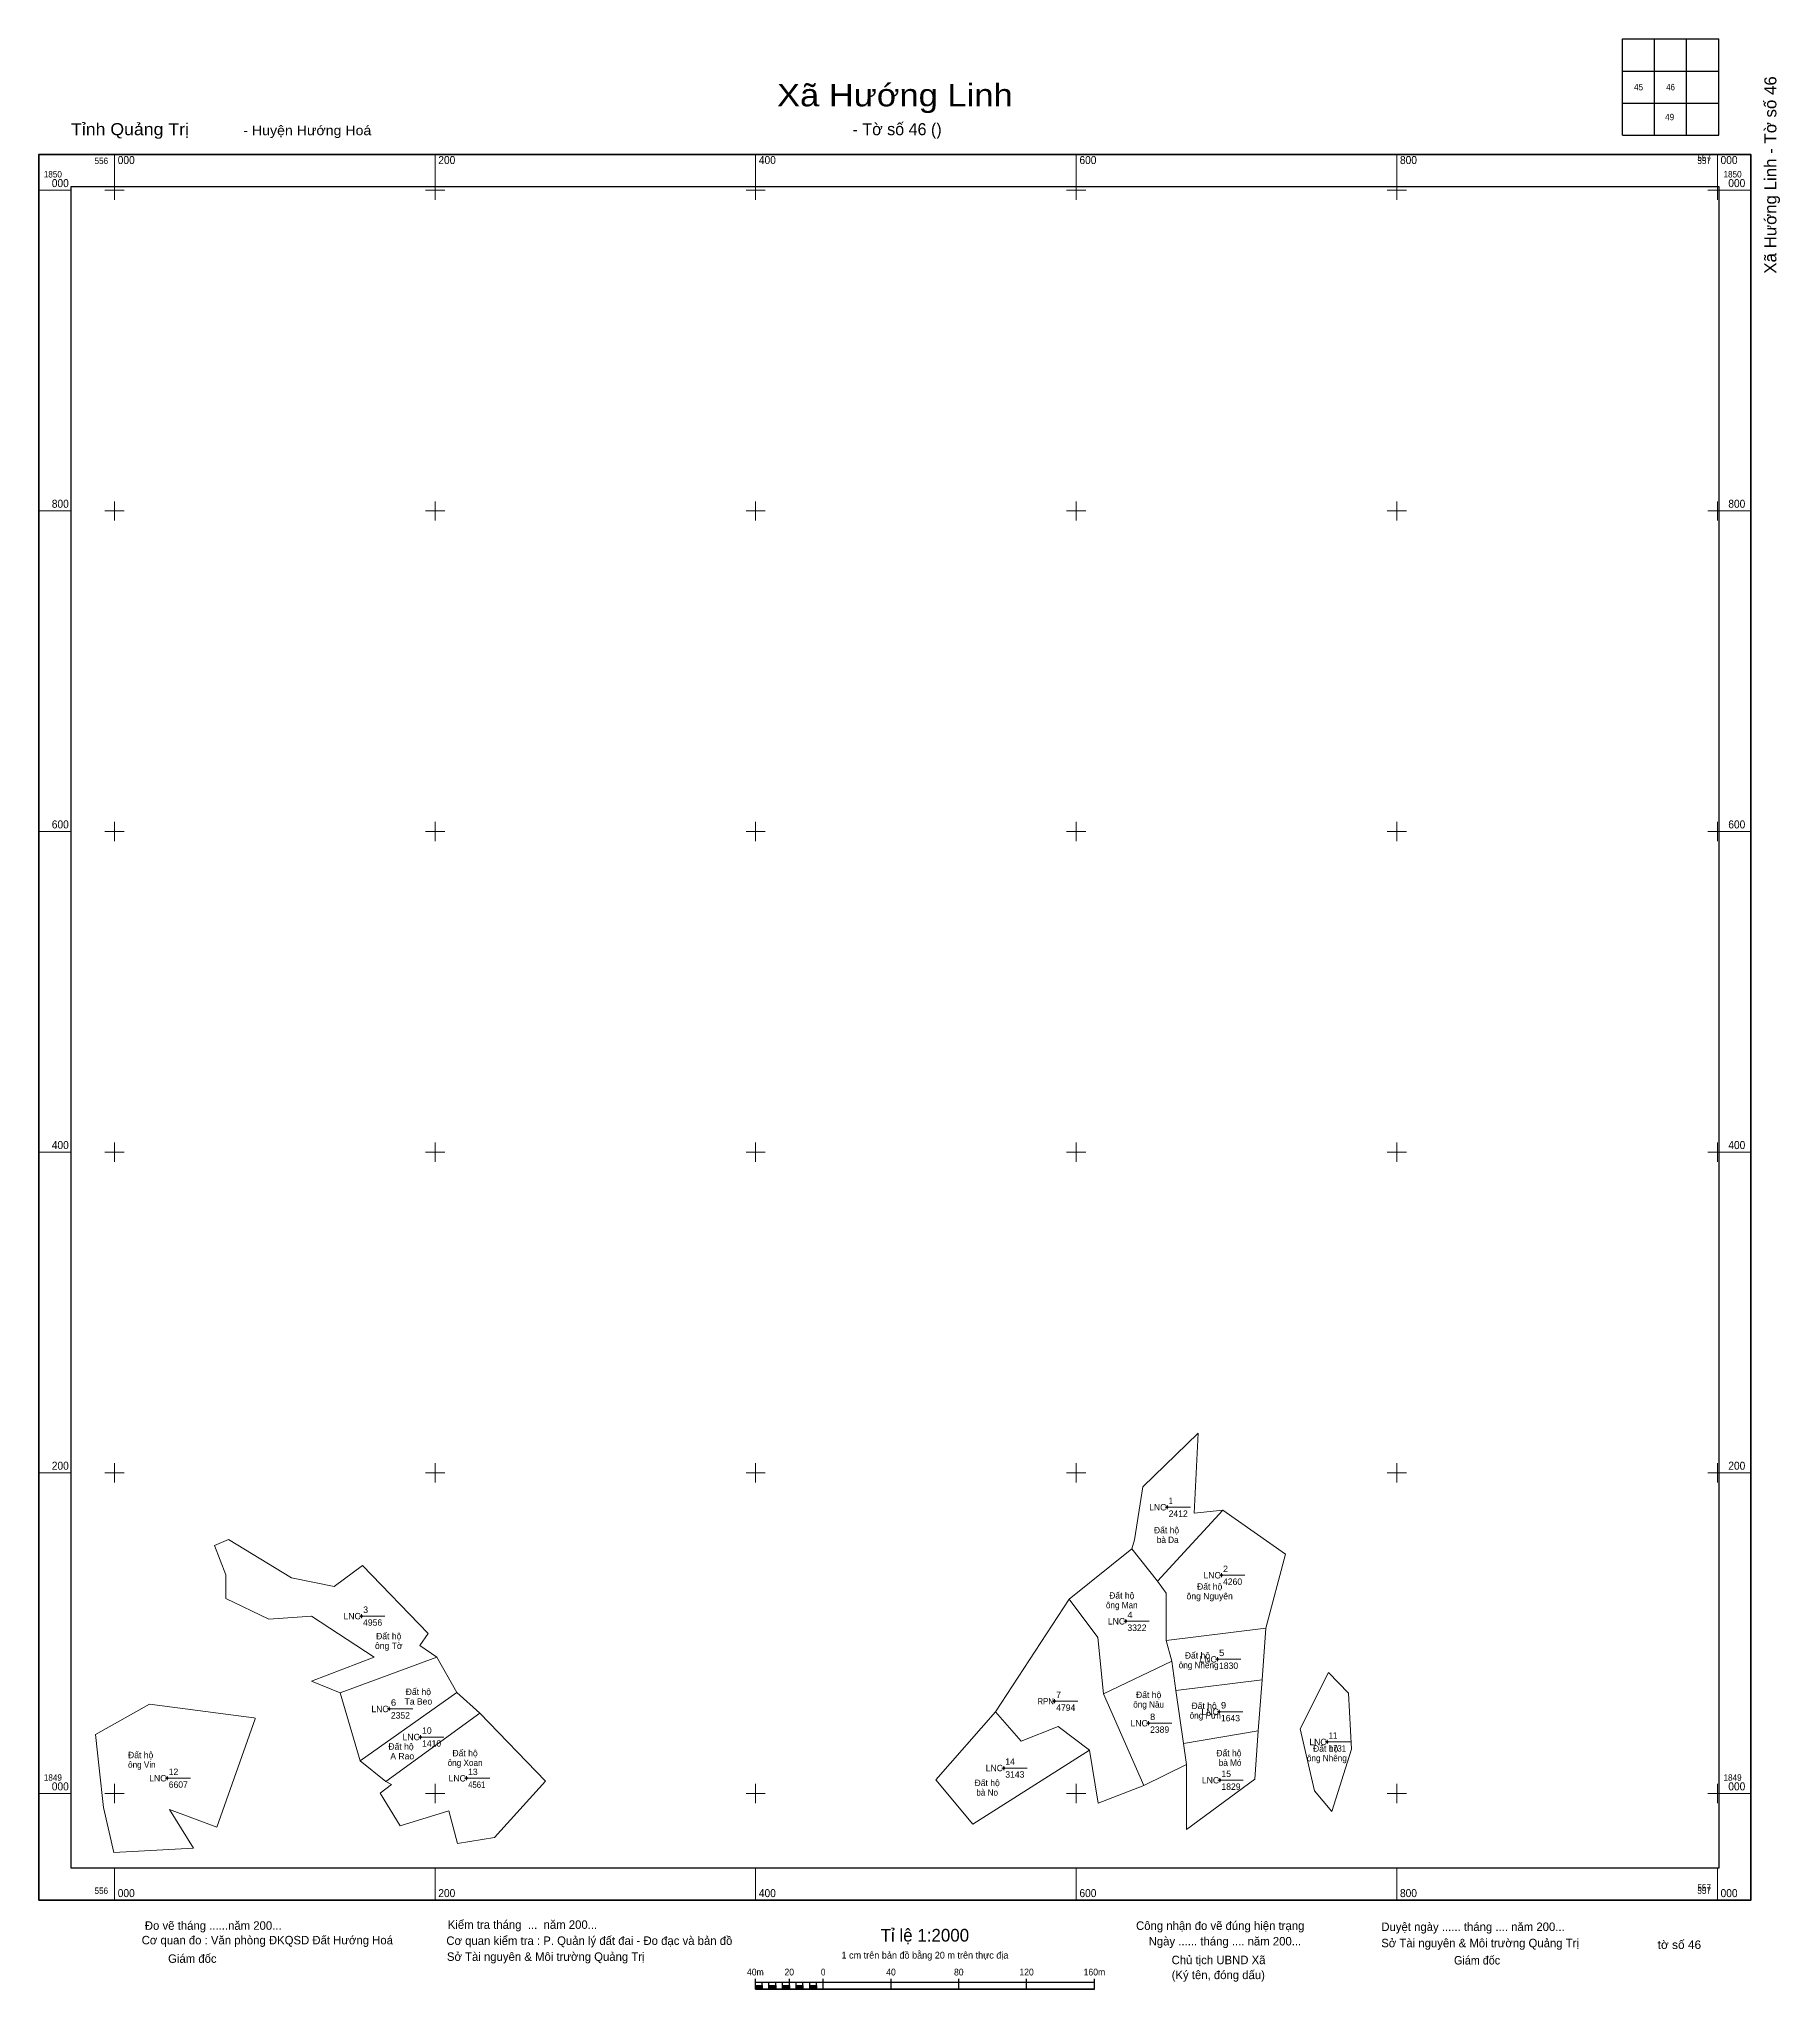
# Model space of a CAD drawing. Header units: metres. Extents: x 555953 to 557039, y 1848878 to 1850094.
import ezdxf
from ezdxf.enums import TextEntityAlignment as Align

# ---------------------------------------------------------------- set-up
doc = ezdxf.new("R2010")
doc.units = ezdxf.units.M
doc.header["$LTSCALE"] = 1.6
for name, color, linetype, lineweight in [('10', 7, 'Continuous', 13), ('11', 7, 'Continuous', 13), ('13', 7, 'Continuous', 13), ('63', 7, 'Continuous', 13)]:
    doc.layers.add(name, color=color, linetype=linetype, lineweight=lineweight)
doc.layers.add('25', color=7, linetype='Continuous')

msp = doc.modelspace()

# ---------------------------------------------------------------- hatches: boundary and pattern name
at = {"layer": '11'}
for points in [[(556656.84, 1849178.6, 1), (556656.54, 1849178.6, 1)], [(556690.75, 1849136.17, 1), (556690.45, 1849136.17, 1)], [(556154.23, 1849110.69, 1), (556153.93, 1849110.69, 1)], [(556631.09, 1849107.46, 1), (556630.79, 1849107.46, 1)], [(556688.26, 1849083.75, 1), (556687.96, 1849083.75, 1)], [(556171.57, 1849052.78, 1), (556171.27, 1849052.78, 1)], [(556586.65, 1849057.6, 1), (556586.35, 1849057.6, 1)], [(556645.26, 1849043.89, 1), (556644.96, 1849043.89, 1)], [(556689.43, 1849051.07, 1), (556689.13, 1849051.07, 1)], [(556191.05, 1849035.29, 1), (556190.75, 1849035.29, 1)], [(556756.76, 1849032.2, 1), (556756.46, 1849032.2, 1)], [(556032.98, 1849009.58, 1), (556032.68, 1849009.58, 1)], [(556219.78, 1849009.55, 1), (556219.48, 1849009.55, 1)], [(556554.9, 1849015.94, 1), (556554.6, 1849015.94, 1)], [(556689.76, 1849008.33, 1), (556689.46, 1849008.33, 1)]]:
    msp.add_hatch(color=256, dxfattribs=at).paths.add_polyline_path(points)
at = {"layer": '63'}
for points in [[(556399.81, 1848878.12), (556399.81, 1848880.26), (556404.09, 1848880.26), (556404.09, 1848878.12)], [(556408.31, 1848878.12), (556408.31, 1848880.26), (556412.51, 1848880.26), (556412.51, 1848878.12)], [(556416.73, 1848878.12), (556416.73, 1848880.26), (556421.01, 1848880.26), (556421.01, 1848878.12)], [(556425.21, 1848878.12), (556425.21, 1848880.26), (556429.45, 1848880.26), (556429.45, 1848878.12)], [(556433.71, 1848878.12), (556433.71, 1848880.26), (556437.93, 1848880.26), (556437.93, 1848878.12)]]:
    msp.add_hatch(color=256, dxfattribs=at).paths.add_polyline_path(points)

# ---------------------------------------------------------------- linework, layer by layer
at = {"layer": '10'}
for p, q in [((556650.66, 1849132.42), (556691.41, 1849176.8)), ((556691.41, 1849176.8), (556673.64, 1849174.91)), ((556595.59, 1849121.21), (556634.6, 1849152.67)), ((556634.6, 1849152.67), (556650.66, 1849132.42)), ((556613.43, 1849097.28), (556595.59, 1849121.21)), ((556656.08, 1849095.55), (556718.27, 1849103.1)), ((556718.27, 1849103.1), (556715.93, 1849070.99)), ((556201.12, 1849085.12), (556190.44, 1849092.47)), ((556617.07, 1849062.25), (556613.43, 1849097.28)), ((556140.76, 1849062.83), (556201.12, 1849085.12)), ((556201.12, 1849085.12), (556213.62, 1849063.02)), ((556659.67, 1849082.65), (556617.07, 1849062.25)), ((556662.23, 1849064.4), (556659.67, 1849082.65)), ((556140.76, 1849062.83), (556122.96, 1849070.15)), ((556662.23, 1849064.4), (556715.93, 1849070.99)), ((556715.93, 1849070.99), (556713.6, 1849039.12)), ((555988.13, 1849036.89), (556021.78, 1849055.86)), ((556021.78, 1849055.86), (556086.93, 1849047.19)), ((556153.31, 1849020.44), (556140.76, 1849062.83)), ((556153.31, 1849020.44), (556213.62, 1849063.02)), ((556213.62, 1849063.02), (556227.88, 1849050.15)), ((556617.07, 1849062.25), (556642.11, 1849005.14)), ((556666.9, 1849031.15), (556662.23, 1849064.4)), ((556063.75, 1848978.98), (556087.66, 1849046.65)), ((556169.34, 1849007.57), (556227.88, 1849050.15)), ((556227.88, 1849050.15), (556268.87, 1849007.83)), ((556512.36, 1849008.48), (556549.57, 1849051)), ((555990.43, 1849015.77), (555988.13, 1849036.89)), ((556666.9, 1849031.15), (556713.6, 1849039.12)), ((556668.73, 1849018.13), (556666.9, 1849031.15)), ((556713.6, 1849039.12), (556711.41, 1849009.02)), ((556169.34, 1849007.57), (556153.31, 1849020.44)), ((556608.28, 1849027.18), (556535.54, 1848980.88)), ((556608.28, 1849027.18), (556613.7, 1848994)), ((556642.11, 1849005.14), (556668.73, 1849018.13)), ((556668.84, 1848977.55), (556668.73, 1849018.13)), ((555993.09, 1848991.27), (555990.43, 1849015.77)), ((556268.87, 1849007.83), (556236.97, 1848972.71)), ((556512.36, 1849008.48), (556535.54, 1848980.88)), ((556642.11, 1849005.14), (556613.7, 1848994)), ((556711.41, 1849009.02), (556668.84, 1848977.55)), ((556748.76, 1849001.74), (556759.45, 1848988.86)), ((555999.62, 1848963.31), (555993.09, 1848991.27)), ((556063.75, 1848978.98), (556034.38, 1848990.13))]:
    msp.add_line(p, q, dxfattribs=at)
for points in [[(556634.6, 1849152.67), (556636.36, 1849158.2), (556641.61, 1849191.42), (556676.01, 1849224.78), (556673.64, 1849174.91)], [(556718.27, 1849103.1), (556730.59, 1849149.24), (556691.41, 1849176.8)], [(556071.19, 1849158.55), (556062.31, 1849154.83), (556069.47, 1849136.41), (556069.51, 1849121.65), (556096.2, 1849108.81), (556122.86, 1849110.73), (556162.03, 1849085.01), (556122.96, 1849070.15)], [(556071.19, 1849158.55), (556110.35, 1849134.67), (556137.03, 1849129.21), (556154.76, 1849142.17), (556195.75, 1849099.86), (556190.44, 1849092.47)], [(556659.67, 1849082.65), (556656.08, 1849095.55), (556656.01, 1849125.06), (556650.66, 1849132.42)], [(556595.59, 1849121.21), (556549.57, 1849051), (556565.61, 1849032.6)], [(556748.76, 1849001.74), (556739.76, 1849040.45), (556757.44, 1849075.54), (556769.92, 1849062.66), (556771.79, 1849027.62), (556759.45, 1848988.86)], [(556087.66, 1849046.65), (556087.81, 1849047.07), (556086.93, 1849047.19)], [(556608.28, 1849027.18), (556588.69, 1849041.88), (556565.61, 1849032.6)], [(556169.34, 1849007.57), (556172.9, 1849005.73), (556165.8, 1849000.18), (556178.3, 1848979.93), (556208.49, 1848989.23), (556213.88, 1848968.96), (556236.97, 1848972.71)], [(555999.62, 1848963.31), (556049.3, 1848965.94), (556034.38, 1848990.13)]]:
    msp.add_lwpolyline(points, dxfattribs=at)
at = {"layer": '11'}
for p, q in [((556656.06, 1849178.6), (556655.44, 1849178.6)), ((556656.69, 1849179.85), (556656.69, 1849179.22)), ((556656.69, 1849177.98), (556656.69, 1849177.35)), ((556657.94, 1849178.6), (556657.31, 1849178.6)), ((556689.98, 1849136.17), (556689.35, 1849136.17)), ((556690.6, 1849137.42), (556690.6, 1849136.8)), ((556690.6, 1849135.54), (556690.6, 1849134.92)), ((556691.85, 1849136.17), (556691.22, 1849136.17)), ((556153.45, 1849110.69), (556152.83, 1849110.69)), ((556154.08, 1849111.94), (556154.08, 1849111.32)), ((556154.08, 1849110.06), (556154.08, 1849109.44)), ((556155.33, 1849110.69), (556154.7, 1849110.69)), ((556630.31, 1849107.46), (556629.69, 1849107.46)), ((556630.94, 1849108.71), (556630.94, 1849108.08)), ((556630.94, 1849106.84), (556630.94, 1849106.21)), ((556632.19, 1849107.46), (556631.56, 1849107.46)), ((556687.48, 1849083.75), (556686.86, 1849083.75)), ((556688.11, 1849085), (556688.11, 1849084.38)), ((556688.11, 1849083.12), (556688.11, 1849082.5)), ((556689.36, 1849083.75), (556688.74, 1849083.75)), ((556170.8, 1849052.78), (556170.17, 1849052.78)), ((556171.42, 1849054.03), (556171.42, 1849053.4)), ((556172.67, 1849052.78), (556172.05, 1849052.78)), ((556585.88, 1849057.6), (556585.25, 1849057.6)), ((556586.5, 1849058.85), (556586.5, 1849058.22)), ((556586.5, 1849056.98), (556586.5, 1849056.35)), ((556587.75, 1849057.6), (556587.12, 1849057.6)), ((556171.42, 1849052.16), (556171.42, 1849051.53)), ((556644.48, 1849043.89), (556643.86, 1849043.89)), ((556645.11, 1849045.14), (556645.11, 1849044.52)), ((556645.11, 1849043.26), (556645.11, 1849042.64)), ((556646.36, 1849043.89), (556645.74, 1849043.89)), ((556688.66, 1849051.07), (556688.03, 1849051.07)), ((556689.28, 1849052.32), (556689.28, 1849051.7)), ((556689.28, 1849050.44), (556689.28, 1849049.82)), ((556690.53, 1849051.07), (556689.9, 1849051.07)), ((556190.28, 1849035.29), (556189.65, 1849035.29)), ((556190.9, 1849036.54), (556190.9, 1849035.92)), ((556190.9, 1849034.66), (556190.9, 1849034.04)), ((556192.15, 1849035.29), (556191.52, 1849035.29)), ((556755.98, 1849032.2), (556755.36, 1849032.2)), ((556756.61, 1849033.45), (556756.61, 1849032.82)), ((556756.61, 1849031.58), (556756.61, 1849030.95)), ((556757.86, 1849032.2), (556757.24, 1849032.2)), ((556554.75, 1849017.19), (556554.75, 1849016.56)), ((556032.2, 1849009.58), (556031.58, 1849009.58)), ((556032.83, 1849010.83), (556032.83, 1849010.2)), ((556032.83, 1849008.96), (556032.83, 1849008.33)), ((556034.08, 1849009.58), (556033.45, 1849009.58)), ((556219, 1849009.55), (556218.38, 1849009.55)), ((556219.63, 1849010.8), (556219.63, 1849010.18)), ((556219.63, 1849008.92), (556219.63, 1849008.3)), ((556220.88, 1849009.55), (556220.26, 1849009.55)), ((556554.12, 1849015.94), (556553.5, 1849015.94)), ((556554.75, 1849015.32), (556554.75, 1849014.69)), ((556556, 1849015.94), (556555.38, 1849015.94)), ((556688.98, 1849008.33), (556688.36, 1849008.33)), ((556689.61, 1849009.58), (556689.61, 1849008.96)), ((556689.61, 1849007.7), (556689.61, 1849007.08)), ((556690.86, 1849008.33), (556690.24, 1849008.33))]:
    msp.add_line(p, q, dxfattribs=at)
for points in [[(556656.69, 1849179.22), (556656.06, 1849178.6), (556656.69, 1849177.98), (556657.31, 1849178.6)], [(556690.6, 1849136.8), (556689.98, 1849136.17), (556690.6, 1849135.54), (556691.22, 1849136.17)], [(556154.08, 1849111.32), (556153.45, 1849110.69), (556154.08, 1849110.06), (556154.7, 1849110.69)], [(556630.94, 1849108.08), (556630.31, 1849107.46), (556630.94, 1849106.84), (556631.56, 1849107.46)], [(556688.11, 1849084.38), (556687.48, 1849083.75), (556688.11, 1849083.12), (556688.74, 1849083.75)], [(556171.42, 1849053.4), (556170.8, 1849052.78), (556171.42, 1849052.16), (556172.05, 1849052.78)], [(556586.5, 1849058.22), (556585.88, 1849057.6), (556586.5, 1849056.98), (556587.12, 1849057.6)], [(556645.11, 1849044.52), (556644.48, 1849043.89), (556645.11, 1849043.26), (556645.74, 1849043.89)], [(556689.28, 1849051.7), (556688.66, 1849051.07), (556689.28, 1849050.44), (556689.9, 1849051.07)], [(556190.9, 1849035.92), (556190.28, 1849035.29), (556190.9, 1849034.66), (556191.52, 1849035.29)], [(556756.61, 1849032.82), (556755.98, 1849032.2), (556756.61, 1849031.58), (556757.24, 1849032.2)], [(556554.75, 1849016.56), (556554.12, 1849015.94), (556554.75, 1849015.32), (556555.38, 1849015.94)], [(556032.83, 1849010.2), (556032.2, 1849009.58), (556032.83, 1849008.96), (556033.45, 1849009.58)], [(556219.63, 1849010.18), (556219, 1849009.55), (556219.63, 1849008.92), (556220.26, 1849009.55)], [(556689.61, 1849008.96), (556688.98, 1849008.33), (556689.61, 1849007.7), (556690.24, 1849008.33)]]:
    msp.add_lwpolyline(points, close=True, dxfattribs=at)
for centre in [(556656.69, 1849178.6), (556690.6, 1849136.17), (556154.08, 1849110.69), (556630.94, 1849107.46), (556688.11, 1849083.75), (556171.42, 1849052.78), (556586.5, 1849057.6), (556645.11, 1849043.89), (556689.28, 1849051.07), (556190.9, 1849035.29), (556756.61, 1849032.2), (556032.83, 1849009.58), (556219.63, 1849009.55), (556554.75, 1849015.94), (556689.61, 1849008.33)]:
    msp.add_circle(centre, 0.15, dxfattribs=at)
at = {"layer": '13'}
for p, q in [((556657.69, 1849178.6), (556671.29, 1849178.6)), ((556691.6, 1849136.17), (556705.2, 1849136.17)), ((556155.08, 1849110.69), (556168.68, 1849110.69)), ((556631.94, 1849107.46), (556645.54, 1849107.46)), ((556689.11, 1849083.75), (556702.71, 1849083.75)), ((556172.42, 1849052.78), (556186.02, 1849052.78)), ((556587.5, 1849057.6), (556601.1, 1849057.6)), ((556646.11, 1849043.89), (556659.71, 1849043.89)), ((556690.28, 1849051.07), (556703.88, 1849051.07)), ((556191.9, 1849035.29), (556205.5, 1849035.29)), ((556757.61, 1849032.2), (556771.21, 1849032.2)), ((556033.83, 1849009.58), (556047.43, 1849009.58)), ((556220.63, 1849009.55), (556234.23, 1849009.55)), ((556555.75, 1849015.94), (556569.35, 1849015.94)), ((556690.61, 1849008.33), (556704.21, 1849008.33))]:
    msp.add_line(p, q, dxfattribs=at)
at = {"layer": '63', "lineweight": 25}
for p, q in [((556940.83, 1850094.37), (557000.83, 1850094.37)), ((556940.83, 1850034.37), (556940.83, 1850094.37)), ((556960.83, 1850034.37), (556960.83, 1850094.37)), ((556980.83, 1850034.37), (556980.83, 1850094.37)), ((556940.83, 1850074.37), (557000.83, 1850074.37)), ((556940.83, 1850054.37), (557000.83, 1850054.37)), ((556399.81, 1848878.12), (556399.81, 1848884.46)), ((556421.01, 1848878.12), (556421.01, 1848884.46)), ((556442.09, 1848878.12), (556442.09, 1848884.46)), ((556484.47, 1848878.12), (556484.47, 1848884.46)), ((556526.75, 1848878.12), (556526.75, 1848884.46)), ((556569.07, 1848878.12), (556569.07, 1848884.46)), ((556611.39, 1848878.12), (556611.39, 1848884.46)), ((556399.81, 1848882.36), (556611.39, 1848882.36)), ((556399.81, 1848878.12), (556399.81, 1848882.36)), ((556404.09, 1848878.12), (556404.09, 1848882.36)), ((556408.31, 1848878.12), (556408.31, 1848882.36)), ((556412.51, 1848878.12), (556412.51, 1848882.36)), ((556416.73, 1848878.12), (556416.73, 1848882.36)), ((556421.01, 1848878.12), (556421.01, 1848882.36)), ((556425.21, 1848878.12), (556425.21, 1848882.36)), ((556429.45, 1848878.12), (556429.45, 1848882.36)), ((556433.71, 1848878.12), (556433.71, 1848882.36)), ((556437.93, 1848878.12), (556437.93, 1848882.36))]:
    msp.add_line(p, q, dxfattribs=at)
at = {"layer": '63'}
for p, q in [((556000, 1850002.37), (556000, 1850022.37)), ((556200, 1850002.37), (556200, 1850022.37)), ((556400, 1850002.37), (556400, 1850022.37)), ((556600, 1850002.37), (556600, 1850022.37)), ((556800, 1850002.37), (556800, 1850022.37)), ((557000, 1850002.37), (557000, 1850022.37)), ((556000, 1849994), (556000, 1850006)), ((556200, 1849994), (556200, 1850006)), ((556400, 1849994), (556400, 1850006)), ((556600, 1849994), (556600, 1850006)), ((556800, 1849994), (556800, 1850006)), ((557000, 1849994), (557000, 1850006)), ((555952.87, 1850000), (555972.87, 1850000)), ((555994, 1850000), (556006, 1850000)), ((556194, 1850000), (556206, 1850000)), ((556394, 1850000), (556406, 1850000)), ((556594, 1850000), (556606, 1850000)), ((556794, 1850000), (556806, 1850000)), ((556994, 1850000), (557006, 1850000)), ((557000.83, 1850000), (557020.83, 1850000)), ((555952.87, 1849800), (555972.87, 1849800)), ((555994, 1849800), (556006, 1849800)), ((556000, 1849794), (556000, 1849806)), ((556194, 1849800), (556206, 1849800)), ((556200, 1849794), (556200, 1849806)), ((556394, 1849800), (556406, 1849800)), ((556400, 1849794), (556400, 1849806)), ((556594, 1849800), (556606, 1849800)), ((556600, 1849794), (556600, 1849806)), ((556794, 1849800), (556806, 1849800)), ((556800, 1849794), (556800, 1849806)), ((556994, 1849800), (557006, 1849800)), ((557000, 1849794), (557000, 1849806)), ((557000.83, 1849800), (557020.83, 1849800)), ((556000, 1849594), (556000, 1849606)), ((556200, 1849594), (556200, 1849606)), ((556400, 1849594), (556400, 1849606)), ((556600, 1849594), (556600, 1849606)), ((556800, 1849594), (556800, 1849606)), ((557000, 1849594), (557000, 1849606)), ((555952.87, 1849600), (555972.87, 1849600)), ((555994, 1849600), (556006, 1849600)), ((556194, 1849600), (556206, 1849600)), ((556394, 1849600), (556406, 1849600)), ((556594, 1849600), (556606, 1849600)), ((556794, 1849600), (556806, 1849600)), ((556994, 1849600), (557006, 1849600)), ((557000.83, 1849600), (557020.83, 1849600)), ((556000, 1849394), (556000, 1849406)), ((556200, 1849394), (556200, 1849406)), ((556400, 1849394), (556400, 1849406)), ((556600, 1849394), (556600, 1849406)), ((556800, 1849394), (556800, 1849406)), ((557000, 1849394), (557000, 1849406)), ((555952.87, 1849400), (555972.87, 1849400)), ((555994, 1849400), (556006, 1849400)), ((556194, 1849400), (556206, 1849400)), ((556394, 1849400), (556406, 1849400)), ((556594, 1849400), (556606, 1849400)), ((556794, 1849400), (556806, 1849400)), ((556994, 1849400), (557006, 1849400)), ((557000.83, 1849400), (557020.83, 1849400)), ((555952.87, 1849200), (555972.87, 1849200)), ((555994, 1849200), (556006, 1849200)), ((556000, 1849194), (556000, 1849206)), ((556194, 1849200), (556206, 1849200)), ((556200, 1849194), (556200, 1849206)), ((556394, 1849200), (556406, 1849200)), ((556400, 1849194), (556400, 1849206)), ((556594, 1849200), (556606, 1849200)), ((556600, 1849194), (556600, 1849206)), ((556794, 1849200), (556806, 1849200)), ((556800, 1849194), (556800, 1849206)), ((556994, 1849200), (557006, 1849200)), ((557000, 1849194), (557000, 1849206)), ((557000.83, 1849200), (557020.83, 1849200)), ((556000, 1848994), (556000, 1849006)), ((556200, 1848994), (556200, 1849006)), ((556400, 1848994), (556400, 1849006)), ((556600, 1848994), (556600, 1849006)), ((556800, 1848994), (556800, 1849006)), ((557000, 1848994), (557000, 1849006)), ((555952.87, 1849000), (555972.87, 1849000)), ((555994, 1849000), (556006, 1849000)), ((556194, 1849000), (556206, 1849000)), ((556394, 1849000), (556406, 1849000)), ((556594, 1849000), (556606, 1849000)), ((556794, 1849000), (556806, 1849000)), ((556994, 1849000), (557006, 1849000)), ((557000.83, 1849000), (557020.83, 1849000)), ((556000, 1848933.43), (556000, 1848953.43)), ((556200, 1848933.43), (556200, 1848953.43)), ((556400, 1848933.43), (556400, 1848953.43)), ((556600, 1848933.43), (556600, 1848953.43)), ((556800, 1848933.43), (556800, 1848953.43)), ((557000, 1848933.43), (557000, 1848953.43))]:
    msp.add_line(p, q, dxfattribs=at)
at = {"layer": '63', "lineweight": 40}
msp.add_line((556399.81, 1848878.12), (556611.39, 1848878.12), dxfattribs=at)
at = {"layer": '63', "lineweight": 25}
msp.add_lwpolyline([(556940.83, 1850034.37), (557000.83, 1850034.37), (557000.83, 1850094.37)], dxfattribs=at)
at = {"layer": '63', "lineweight": 40}
msp.add_lwpolyline([(555952.87, 1848933.43), (555952.87, 1850022.37), (557020.83, 1850022.37), (557020.83, 1848933.43)], close=True, dxfattribs=at)
at = {"layer": '63', "lineweight": 25}
for points in [[(555972.87, 1848953.43), (555972.87, 1850002.37), (557000.83, 1850002.37), (557000.83, 1848953.43)], [(556399.81, 1848878.12), (556399.81, 1848880.26), (556404.09, 1848880.26), (556404.09, 1848878.12)], [(556408.31, 1848878.12), (556408.31, 1848880.26), (556412.51, 1848880.26), (556412.51, 1848878.12)], [(556416.73, 1848878.12), (556416.73, 1848880.26), (556421.01, 1848880.26), (556421.01, 1848878.12)], [(556425.21, 1848878.12), (556425.21, 1848880.26), (556429.45, 1848880.26), (556429.45, 1848878.12)], [(556433.71, 1848878.12), (556433.71, 1848880.26), (556437.93, 1848880.26), (556437.93, 1848878.12)]]:
    msp.add_lwpolyline(points, close=True, dxfattribs=at)

# ---------------------------------------------------------------- texts
at = {"layer": '13'}
for p in [(556656.22, 1849176.6), (556690.13, 1849134.17), (556153.61, 1849108.69), (556630.47, 1849105.46), (556687.64, 1849081.75), (556170.95, 1849050.78), (556688.81, 1849049.07), (556644.64, 1849041.89), (556190.43, 1849033.29), (556756.14, 1849030.2), (556554.28, 1849013.94), (556032.36, 1849007.58), (556219.16, 1849007.55), (556689.14, 1849006.33)]:
    msp.add_text('LNC', height=4, dxfattribs=at).set_placement(p, align=Align.RIGHT)
for s, p in [('2412', (556657.69, 1849172.6)), ('4260', (556691.6, 1849130.17)), ('4956', (556155.08, 1849104.69)), ('3322', (556631.94, 1849101.46)), ('1830', (556689.11, 1849077.75)), ('4794', (556587.5, 1849051.6)), ('7', (556587.5, 1849059.6)), ('2352', (556172.42, 1849046.78)), ('10', (556191.9, 1849037.29)), ('2389', (556646.11, 1849037.89)), ('1643', (556690.28, 1849045.07)), ('1410', (556191.9, 1849029.29)), ('14', (556555.75, 1849017.94)), ('6607', (556033.83, 1849003.58)), ('12', (556033.83, 1849011.58)), ('13', (556220.63, 1849011.55)), ('3143', (556555.75, 1849009.94)), ('15', (556690.61, 1849010.33)), ('1829', (556690.61, 1849002.33))]:
    msp.add_text(s, height=4, dxfattribs=at).set_placement(p)
for s, width, p in [('1', 0.8, (556657.69, 1849180.6)), ('2', 1.05, (556691.6, 1849138.17)), ('3', 1.05, (556155.08, 1849112.69)), ('4', 1.1, (556631.94, 1849109.46)), ('5', 1.1, (556689.11, 1849085.75)), ('6', 1.1, (556172.42, 1849054.78)), ('9', 1.1, (556690.28, 1849053.07)), ('8', 1.05, (556646.11, 1849045.89)), ('11', 0.85, (556757.61, 1849034.2)), ('1731', 0.9, (556757.61, 1849026.2)), ('4561', 0.9, (556220.63, 1849003.55))]:
    msp.add_text(s, height=4, dxfattribs=dict(at, width=width)).set_placement(p)
at = {"layer": '13', "width": 0.9}
msp.add_text('RPN', height=4, dxfattribs=at).set_placement((556586.03, 1849055.6), align=Align.RIGHT)
at = {"layer": '25'}
for s, p in [('Đất hộ ', (556657.08, 1849162.3)), ('Đất hộ', (556628.42, 1849121.56)), ('Đất hộ', (556683.27, 1849127.14)), ('ông Nguyên', (556683.27, 1849121.14)), ('ông Tờ', (556171.09, 1849090.22)), ('Đất hộ', (556171.09, 1849096.22)), ('Đất hộ ', (556676.37, 1849084.18)), ('Đất hộ', (556189.57, 1849061.51)), ('Ta Beo', (556189.57, 1849055.51)), ('Đất hộ', (556645.18, 1849059.61)), ('Đất hộ ', (556680.53, 1849052.76)), ('Đất hộ ', (556179.49, 1849027.36)), ('Đất hộ ', (556756.37, 1849026.14)), ('Đất hộ ', (556017.05, 1849022.07)), ('A Rao', (556179.49, 1849021.36)), ('Đất hộ', (556218.71, 1849023.26)), ('Đất hộ ', (556696, 1849023.29)), ('Đất hộ', (556544.44, 1849004.7))]:
    msp.add_text(s, height=4, dxfattribs=at).set_placement(p, align=Align.CENTER)
at = {"layer": '25', "width": 0.95}
for s, p in [('bà Da', (556657.07, 1849156.3)), ('ông Man', (556628.43, 1849115.56)), ('ông Nhêng', (556676.37, 1849078.18)), ('ông Nâu', (556645.18, 1849053.61)), ('ông Pưn', (556680.53, 1849046.76)), ('ông Vin', (556017.05, 1849016.07)), ('ông Xoan', (556218.71, 1849017.26)), ('bà Mó', (556696.01, 1849017.29)), ('ông Nhêng', (556756.37, 1849020.14)), ('bà No', (556544.44, 1848998.7))]:
    msp.add_text(s, height=4, dxfattribs=at).set_placement(p, align=Align.CENTER)
at = {"layer": '63'}
for s, height, width, p in [('Xã Hướng Linh', 14, 1.15, (556486.84, 1850052.37)), ('45', 4, 0.95, (556950.83, 1850062.37)), ('46', 4, 0.9, (556970.83, 1850062.37)), ('49', 4, 0.95, (556970.22, 1850043.68)), ('40m', 4.232, 0.95, (556399.81, 1848886.56)), ('20', 4.232, 0.95, (556420.95, 1848886.56)), ('0', 4.23, 0.9, (556442.13, 1848886.56)), ('40', 4.232, 0.95, (556484.45, 1848886.56)), ('80', 4.232, 0.95, (556526.73, 1848886.56)), ('120', 4.232, 0.95, (556569.02, 1848886.56)), ('160m', 4.232, 0.95, (556611.34, 1848886.56))]:
    msp.add_text(s, height=height, dxfattribs=dict(at, width=width)).set_placement(p, align=Align.CENTER)
at = {"layer": '63', "width": 1.05}
msp.add_text('Xã Hướng Linh - Tờ số 46', height=7.49, rotation=89.999, dxfattribs=at).set_placement((557036.83, 1850071.13), align=Align.RIGHT)
at = {"layer": '63'}
for s, height, width, p in [('Tỉnh Quảng Trị', 7.5, 1.1, (555972.87, 1850034.37)), (' - Huyện Hướng Hoá', 6, 1.1, (556077.87, 1850034.37)), ('000', 5, 0.95, (556002, 1850016.37)), ('200', 5, 0.95, (556202, 1850016.37)), ('400', 5, 0.95, (556402, 1850016.37)), ('600', 5, 0.95, (556602, 1850016.37)), ('800', 5, 0.95, (556802, 1850016.37)), ('000', 5, 0.95, (557002, 1850016.37)), ('1850', 4, 0.95, (555955.87, 1850008)), ('1850', 4, 0.95, (555955.87, 1850008)), ('000', 5, 0.95, (555960.87, 1850002)), ('1850', 4, 0.95, (557003.83, 1850008)), ('1850', 4, 0.95, (557003.83, 1850008)), ('000', 5, 0.95, (557006.83, 1850002)), ('800', 5, 0.95, (555960.87, 1849802)), ('800', 5, 0.95, (557006.83, 1849802)), ('600', 5, 0.95, (555960.87, 1849602)), ('600', 5, 0.95, (557006.83, 1849602)), ('400', 5, 0.95, (555960.87, 1849402)), ('400', 5, 0.95, (557006.83, 1849402)), ('200', 5, 0.95, (555960.87, 1849202)), ('200', 5, 0.95, (557006.83, 1849202)), ('1849', 4, 0.95, (555955.87, 1849008)), ('000', 5, 0.95, (555960.87, 1849002)), ('1849', 4, 0.95, (557003.83, 1849008)), ('000', 5, 0.95, (557006.83, 1849002)), ('000', 5, 0.95, (556002, 1848935.43)), ('200', 5, 0.95, (556202, 1848935.43)), ('400', 5, 0.95, (556402, 1848935.43)), ('600', 5, 0.95, (556602, 1848935.43)), ('800', 5, 0.95, (556802, 1848935.43)), ('000', 5, 0.95, (557002, 1848935.43)), ('tờ số 46', 5.29, 1.05, (556962.72, 1848903.1)), ('Giám đốc ', 5.29, 0.95, (556835.72, 1848893.4))]:
    msp.add_text(s, height=height, dxfattribs=dict(at, width=width)).set_placement(p)
for s, height, p in [(' - Tờ số 46 ()', 7.5, (556486.85, 1850034.37)), ('Tỉ lệ 1:2000', 7.902, (556505.57, 1848907.72)), ('1 cm trên bản đồ bằng 20 m trên thực địa', 4.232, (556505.62, 1848897.1))]:
    msp.add_text(s, height=height, dxfattribs=at).set_placement(p, align=Align.CENTER)
at = {"layer": '63', "width": 0.95}
for s, p in [('556', (555996, 1850016.37)), ('557', (556996, 1850018.37)), ('557', (556996, 1850016.37)), ('557', (556996, 1848939.43)), ('556', (555996, 1848937.43)), ('557', (556996, 1848937.43))]:
    msp.add_text(s, height=4, dxfattribs=at).set_placement(p, align=Align.RIGHT)
at = {"layer": '63'}
for s, height, p in [('Đo vẽ tháng ......năm 200...', 5.29, (556018.93, 1848915.04)), ('Kiểm tra tháng  ...  năm 200...', 5.29, (556207.92, 1848915.64)), ('Công nhận đo vẽ đúng hiện trạng', 5.29, (556637.33, 1848914.98)), ('Duyệt ngày ...... tháng .... năm 200...', 5.29, (556790.35, 1848914.28)), ('Cơ quan đo : Văn phòng ĐKQSD Đất Hướng Hoá', 5.29, (556016.95, 1848905.96)), ('Cơ quan kiểm tra : P. Quản lý đất đai - Đo đạc và bản đồ', 5.29, (556207.02, 1848905.62)), ('Ngày ...... tháng .... năm 200...', 5.29, (556645.19, 1848905.28)), ('Sở Tài nguyên & Môi trường Quảng Trị', 5.29, (556790.32, 1848904.14)), ('Giám đốc', 5.29, (556033.41, 1848894.44)), ('Sở Tài nguyên & Môi trường Quảng Trị', 5.29, (556207.38, 1848895.66)), ('Chủ tịch UBND Xã', 5.29, (556659.5, 1848893.6)), ('(Ký tên, đóng dấu) ', 5.287, (556659.56, 1848884.28))]:
    msp.add_text(s, height=height, dxfattribs=at).set_placement(p)

doc.saveas('drawing.dxf')
